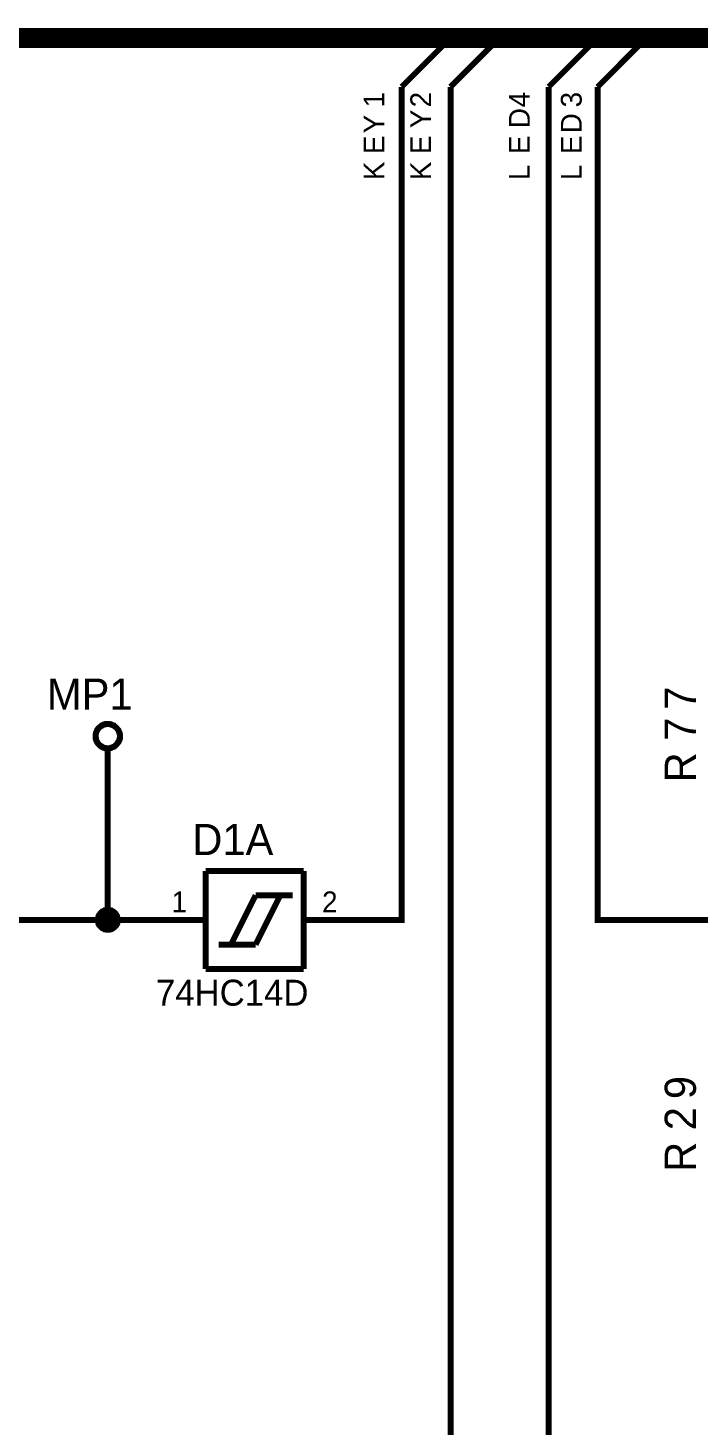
# Model space of a CAD drawing. Header units: millimetres. Extents: x 0 to 420, y 0 to 297.
# Drawn here: x 101 to 135.2, y 109.2 to 180.5 of the extents above; entities that cross this region are included whole.
import ezdxf

# ---------------------------------------------------------------- set-up
doc = ezdxf.new("R2010")
doc.units = ezdxf.units.MM
doc.layers.add('Sheet', color=255, linetype='Continuous')

msp = doc.modelspace()

# ---------------------------------------------------------------- linework, layer by layer
at = {"layer": 'Sheet'}
for points, const_width in [([(364.935, 117.485), (364.935, 179.995), (30.09, 179.995)], 1.016), ([(120.045, 177.495), (122.544, 179.995)], 0.3), ([(122.544, 177.495), (125.043, 179.995)], 0.3), ([(127.543, 177.495), (130.042, 179.995)], 0.3), ([(130.042, 177.495), (132.541, 179.995)], 0.3), ([(117.546, 134.988), (120.045, 134.988), (120.045, 177.495)], 0.3), ([(117.546, 77.496), (122.544, 77.496), (122.544, 177.495)], 0.3), ([(137.539, 77.496), (127.543, 77.496), (127.543, 177.495)], 0.3), ([(137.539, 134.988), (130.042, 134.988), (130.042, 177.495)], 0.3), ([(104.437, 144.36), (104.437, 144.393), (104.437, 144.427), (104.437, 144.46), (104.454, 144.493), (104.454, 144.526), (104.47, 144.542), (104.47, 144.576), (104.487, 144.609), (104.503, 144.625), (104.52, 144.658), (104.52, 144.691), (104.537, 144.708), (104.553, 144.741), (104.586, 144.758), (104.603, 144.791), (104.619, 144.807), (104.636, 144.824), (104.669, 144.84), (104.686, 144.857), (104.719, 144.89), (104.735, 144.907), (104.768, 144.907), (104.785, 144.923), (104.818, 144.94), (104.834, 144.956), (104.868, 144.956), (104.901, 144.973), (104.934, 144.973), (104.95, 144.99), (104.983, 144.99), (105.017, 144.99), (105.05, 144.99)], 0.3), ([(105.05, 144.99), (105.017, 144.99), (104.983, 144.99), (104.95, 144.99), (104.934, 144.973), (104.901, 144.973), (104.868, 144.956), (104.834, 144.956), (104.818, 144.94), (104.785, 144.923), (104.768, 144.907), (104.735, 144.907), (104.719, 144.89), (104.686, 144.857), (104.669, 144.84), (104.636, 144.824), (104.619, 144.807), (104.603, 144.791), (104.586, 144.758), (104.553, 144.741), (104.537, 144.708), (104.52, 144.691), (104.52, 144.658), (104.503, 144.625), (104.487, 144.609), (104.47, 144.576), (104.47, 144.542), (104.454, 144.526), (104.454, 144.493), (104.437, 144.46), (104.437, 144.427), (104.437, 144.393), (104.437, 144.36)], 0.3), ([(105.05, 144.99), (105.083, 144.99), (105.116, 144.99), (105.149, 144.99), (105.182, 144.973), (105.215, 144.973), (105.232, 144.956), (105.265, 144.956), (105.298, 144.94), (105.314, 144.923), (105.348, 144.907), (105.381, 144.907), (105.397, 144.89), (105.43, 144.857), (105.447, 144.84), (105.48, 144.824), (105.497, 144.807), (105.513, 144.791), (105.53, 144.758), (105.546, 144.741), (105.579, 144.708), (105.596, 144.691), (105.596, 144.658), (105.612, 144.625), (105.629, 144.609), (105.645, 144.576), (105.645, 144.542), (105.662, 144.526), (105.662, 144.493), (105.679, 144.46), (105.679, 144.427), (105.679, 144.393), (105.679, 144.36)], 0.3), ([(105.679, 144.36), (105.679, 144.393), (105.679, 144.427), (105.679, 144.46), (105.662, 144.493), (105.662, 144.526), (105.645, 144.542), (105.645, 144.576), (105.629, 144.609), (105.612, 144.625), (105.596, 144.658), (105.596, 144.691), (105.579, 144.708), (105.546, 144.741), (105.53, 144.758), (105.513, 144.791), (105.497, 144.807), (105.48, 144.824), (105.447, 144.84), (105.43, 144.857), (105.397, 144.89), (105.381, 144.907), (105.348, 144.907), (105.314, 144.923), (105.298, 144.94), (105.265, 144.956), (105.232, 144.956), (105.215, 144.973), (105.182, 144.973), (105.149, 144.99), (105.116, 144.99), (105.083, 144.99), (105.05, 144.99)], 0.3), ([(105.05, 143.748), (105.017, 143.748), (104.983, 143.748), (104.95, 143.748), (104.934, 143.764), (104.901, 143.764), (104.868, 143.781), (104.834, 143.781), (104.818, 143.797), (104.785, 143.814), (104.768, 143.83), (104.735, 143.83), (104.719, 143.847), (104.686, 143.864), (104.669, 143.897), (104.636, 143.913), (104.619, 143.93), (104.603, 143.946), (104.586, 143.979), (104.553, 143.996), (104.537, 144.029), (104.52, 144.046), (104.52, 144.079), (104.503, 144.095), (104.487, 144.128), (104.47, 144.145), (104.47, 144.178), (104.454, 144.211), (104.454, 144.244), (104.437, 144.261), (104.437, 144.294), (104.437, 144.327), (104.437, 144.36)], 0.3), ([(104.437, 144.36), (104.437, 144.36)], 0.3), ([(104.437, 144.36), (104.437, 144.327), (104.437, 144.294), (104.437, 144.261), (104.454, 144.244), (104.454, 144.211), (104.47, 144.178), (104.47, 144.145), (104.487, 144.128), (104.503, 144.095), (104.52, 144.079), (104.52, 144.046), (104.537, 144.029), (104.553, 143.996), (104.586, 143.979), (104.603, 143.946), (104.619, 143.93), (104.636, 143.913), (104.669, 143.897), (104.686, 143.864), (104.719, 143.847), (104.735, 143.83), (104.768, 143.83), (104.785, 143.814), (104.818, 143.797), (104.834, 143.781), (104.868, 143.781), (104.901, 143.764), (104.934, 143.764), (104.95, 143.748), (104.983, 143.748), (105.017, 143.748), (105.05, 143.748)], 0.3), ([(105.679, 144.36), (105.679, 144.327), (105.679, 144.294), (105.679, 144.261), (105.662, 144.244), (105.662, 144.211), (105.645, 144.178), (105.645, 144.145), (105.629, 144.128), (105.612, 144.095), (105.596, 144.079), (105.596, 144.046), (105.579, 144.029), (105.546, 143.996), (105.53, 143.979), (105.513, 143.946), (105.497, 143.93), (105.48, 143.913), (105.447, 143.897), (105.43, 143.864), (105.397, 143.847), (105.381, 143.83), (105.348, 143.83), (105.314, 143.814), (105.298, 143.797), (105.265, 143.781), (105.232, 143.781), (105.215, 143.764), (105.182, 143.764), (105.149, 143.748), (105.116, 143.748), (105.083, 143.748), (105.05, 143.748)], 0.3), ([(105.05, 143.748), (105.083, 143.748), (105.116, 143.748), (105.149, 143.748), (105.182, 143.764), (105.215, 143.764), (105.232, 143.781), (105.265, 143.781), (105.298, 143.797), (105.314, 143.814), (105.348, 143.83), (105.381, 143.83), (105.397, 143.847), (105.43, 143.864), (105.447, 143.897), (105.48, 143.913), (105.497, 143.93), (105.513, 143.946), (105.53, 143.979), (105.546, 143.996), (105.579, 144.029), (105.596, 144.046), (105.596, 144.079), (105.612, 144.095), (105.629, 144.128), (105.645, 144.145), (105.645, 144.178), (105.662, 144.211), (105.662, 144.244), (105.679, 144.261), (105.679, 144.294), (105.679, 144.327), (105.679, 144.36)], 0.3), ([(105.679, 144.36), (105.679, 144.36), (105.679, 144.36), (105.679, 144.36), (105.679, 144.36), (105.679, 144.36), (105.679, 144.36), (105.679, 144.36), (105.679, 144.36), (105.679, 144.36), (105.679, 144.36), (105.679, 144.36), (105.679, 144.36), (105.679, 144.36), (105.679, 144.36), (105.679, 144.36), (105.679, 144.36), (105.679, 144.36), (105.679, 144.36), (105.679, 144.36), (105.679, 144.36), (105.679, 144.36), (105.679, 144.36), (105.679, 144.36), (105.679, 144.36), (105.679, 144.36), (105.679, 144.36), (105.679, 144.36), (105.679, 144.36), (105.679, 144.36), (105.679, 144.36), (105.679, 144.36), (105.679, 144.36)], 0.3), ([(105.679, 144.36), (105.679, 144.36)], 0.3), ([(105.05, 143.748), (105.05, 142.489)], 0.3), ([(105.05, 142.489), (105.05, 134.988)], 0.3), ([(110.048, 137.488), (115.047, 137.488)], 0.3), ([(110.048, 132.488), (110.048, 137.488)], 0.3), ([(115.047, 137.488), (115.047, 132.488)], 0.3), ([(111.339, 133.729), (112.597, 136.246)], 0.3), ([(112.597, 136.246), (114.484, 136.246)], 0.3), ([(112.597, 133.729), (113.855, 136.246)], 0.3), ([(104.553, 134.988), (104.553, 135.021), (104.553, 135.038), (104.553, 135.071), (104.57, 135.087), (104.57, 135.12), (104.57, 135.137), (104.586, 135.17), (104.586, 135.187), (104.603, 135.203), (104.619, 135.236), (104.619, 135.253), (104.636, 135.269), (104.652, 135.286), (104.669, 135.319), (104.686, 135.336), (104.702, 135.352), (104.719, 135.369), (104.735, 135.385), (104.752, 135.402), (104.768, 135.418), (104.801, 135.418), (104.818, 135.435), (104.834, 135.452), (104.868, 135.468), (104.884, 135.468), (104.901, 135.485), (104.934, 135.485), (104.95, 135.485), (104.983, 135.501), (105, 135.501), (105.033, 135.501), (105.05, 135.501)], 0.3), ([(104.553, 134.988), (104.553, 135.021), (104.553, 135.038), (104.553, 135.071), (104.57, 135.087), (104.57, 135.12), (104.57, 135.137), (104.586, 135.17), (104.586, 135.187), (104.603, 135.203), (104.619, 135.236), (104.619, 135.253), (104.636, 135.269), (104.652, 135.286), (104.669, 135.319), (104.686, 135.336), (104.702, 135.352), (104.719, 135.369), (104.735, 135.385), (104.752, 135.402), (104.768, 135.418), (104.801, 135.418), (104.818, 135.435), (104.834, 135.452), (104.868, 135.468), (104.884, 135.468), (104.901, 135.485), (104.934, 135.485), (104.95, 135.485), (104.983, 135.501), (105, 135.501), (105.033, 135.501), (105.05, 135.501)], 0.3), ([(104.553, 134.988), (104.553, 135.021), (104.553, 135.038), (104.553, 135.071), (104.57, 135.087), (104.57, 135.12), (104.57, 135.137), (104.586, 135.17), (104.586, 135.187), (104.603, 135.203), (104.619, 135.236), (104.619, 135.253), (104.636, 135.269), (104.652, 135.286), (104.669, 135.319), (104.686, 135.336), (104.702, 135.352), (104.719, 135.369), (104.735, 135.385), (104.752, 135.402), (104.768, 135.418), (104.801, 135.418), (104.818, 135.435), (104.834, 135.452), (104.868, 135.468), (104.884, 135.468), (104.901, 135.485), (104.934, 135.485), (104.95, 135.485), (104.983, 135.501), (105, 135.501), (105.033, 135.501), (105.05, 135.501)], 0.3), ([(104.553, 134.988), (104.553, 135.021), (104.553, 135.038), (104.553, 135.071), (104.57, 135.087), (104.57, 135.12), (104.57, 135.137), (104.586, 135.17), (104.586, 135.187), (104.603, 135.203), (104.619, 135.236), (104.619, 135.253), (104.636, 135.269), (104.652, 135.286), (104.669, 135.319), (104.686, 135.336), (104.702, 135.352), (104.719, 135.369), (104.735, 135.385), (104.752, 135.402), (104.768, 135.418), (104.801, 135.418), (104.818, 135.435), (104.834, 135.452), (104.868, 135.468), (104.884, 135.468), (104.901, 135.485), (104.934, 135.485), (104.95, 135.485), (104.983, 135.501), (105, 135.501), (105.033, 135.501), (105.05, 135.501)], 0.3), ([(104.553, 134.988), (104.553, 135.021), (104.553, 135.038), (104.553, 135.071), (104.57, 135.087), (104.57, 135.12), (104.57, 135.137), (104.586, 135.17), (104.586, 135.187), (104.603, 135.203), (104.619, 135.236), (104.619, 135.253), (104.636, 135.269), (104.652, 135.286), (104.669, 135.319), (104.686, 135.336), (104.702, 135.352), (104.719, 135.369), (104.735, 135.385), (104.752, 135.402), (104.768, 135.418), (104.801, 135.418), (104.818, 135.435), (104.834, 135.452), (104.868, 135.468), (104.884, 135.468), (104.901, 135.485), (104.934, 135.485), (104.95, 135.485), (104.983, 135.501), (105, 135.501), (105.033, 135.501), (105.05, 135.501)], 0.0991), ([(104.553, 134.988), (104.553, 135.021), (104.553, 135.038), (104.553, 135.071), (104.57, 135.087), (104.57, 135.12), (104.57, 135.137), (104.586, 135.17), (104.586, 135.187), (104.603, 135.203), (104.619, 135.236), (104.619, 135.253), (104.636, 135.269), (104.652, 135.286), (104.669, 135.319), (104.686, 135.336), (104.702, 135.352), (104.719, 135.369), (104.735, 135.385), (104.752, 135.402), (104.768, 135.418), (104.801, 135.418), (104.818, 135.435), (104.834, 135.452), (104.868, 135.468), (104.884, 135.468), (104.901, 135.485), (104.934, 135.485), (104.95, 135.485), (104.983, 135.501), (105, 135.501), (105.033, 135.501), (105.05, 135.501)], 0.0991), ([(104.553, 134.988), (104.553, 135.021), (104.553, 135.038), (104.553, 135.071), (104.57, 135.087), (104.57, 135.12), (104.57, 135.137), (104.586, 135.17), (104.586, 135.187), (104.603, 135.203), (104.619, 135.236), (104.619, 135.253), (104.636, 135.269), (104.652, 135.286), (104.669, 135.319), (104.686, 135.336), (104.702, 135.352), (104.719, 135.369), (104.735, 135.385), (104.752, 135.402), (104.768, 135.418), (104.801, 135.418), (104.818, 135.435), (104.834, 135.452), (104.868, 135.468), (104.884, 135.468), (104.901, 135.485), (104.934, 135.485), (104.95, 135.485), (104.983, 135.501), (105, 135.501), (105.033, 135.501), (105.05, 135.501)], 0.0991), ([(104.553, 134.988), (104.553, 135.021), (104.553, 135.038), (104.553, 135.071), (104.57, 135.087), (104.57, 135.12), (104.57, 135.137), (104.586, 135.17), (104.586, 135.187), (104.603, 135.203), (104.619, 135.236), (104.619, 135.253), (104.636, 135.269), (104.652, 135.286), (104.669, 135.319), (104.686, 135.336), (104.702, 135.352), (104.719, 135.369), (104.735, 135.385), (104.752, 135.402), (104.768, 135.418), (104.801, 135.418), (104.818, 135.435), (104.834, 135.452), (104.868, 135.468), (104.884, 135.468), (104.901, 135.485), (104.934, 135.485), (104.95, 135.485), (104.983, 135.501), (105, 135.501), (105.033, 135.501), (105.05, 135.501)], 0.0991), ([(105.05, 135.501), (105.05, 135.501)], 0.3), ([(105.05, 135.501), (105.083, 135.501), (105.099, 135.501), (105.132, 135.501), (105.149, 135.485), (105.182, 135.485), (105.199, 135.485), (105.232, 135.468), (105.248, 135.468), (105.265, 135.452), (105.298, 135.435), (105.314, 135.418), (105.331, 135.418), (105.348, 135.402), (105.381, 135.385), (105.397, 135.369), (105.414, 135.352), (105.43, 135.336), (105.447, 135.319), (105.463, 135.286), (105.48, 135.269), (105.48, 135.253), (105.497, 135.236), (105.513, 135.203), (105.53, 135.187), (105.53, 135.17), (105.546, 135.137), (105.546, 135.12), (105.546, 135.087), (105.563, 135.071), (105.563, 135.038), (105.563, 135.021), (105.563, 134.988)], 0.3), ([(105.05, 135.501), (105.05, 135.501)], 0.3), ([(105.05, 135.501), (105.083, 135.501), (105.099, 135.501), (105.132, 135.501), (105.149, 135.485), (105.182, 135.485), (105.199, 135.485), (105.232, 135.468), (105.248, 135.468), (105.265, 135.452), (105.298, 135.435), (105.314, 135.418), (105.331, 135.418), (105.348, 135.402), (105.381, 135.385), (105.397, 135.369), (105.414, 135.352), (105.43, 135.336), (105.447, 135.319), (105.463, 135.286), (105.48, 135.269), (105.48, 135.253), (105.497, 135.236), (105.513, 135.203), (105.53, 135.187), (105.53, 135.17), (105.546, 135.137), (105.546, 135.12), (105.546, 135.087), (105.563, 135.071), (105.563, 135.038), (105.563, 135.021), (105.563, 134.988)], 0.3), ([(105.05, 135.501), (105.05, 135.501)], 0.3), ([(105.05, 135.501), (105.083, 135.501), (105.099, 135.501), (105.132, 135.501), (105.149, 135.485), (105.182, 135.485), (105.199, 135.485), (105.232, 135.468), (105.248, 135.468), (105.265, 135.452), (105.298, 135.435), (105.314, 135.418), (105.331, 135.418), (105.348, 135.402), (105.381, 135.385), (105.397, 135.369), (105.414, 135.352), (105.43, 135.336), (105.447, 135.319), (105.463, 135.286), (105.48, 135.269), (105.48, 135.253), (105.497, 135.236), (105.513, 135.203), (105.53, 135.187), (105.53, 135.17), (105.546, 135.137), (105.546, 135.12), (105.546, 135.087), (105.563, 135.071), (105.563, 135.038), (105.563, 135.021), (105.563, 134.988)], 0.3), ([(105.05, 135.501), (105.05, 135.501)], 0.3), ([(105.05, 135.501), (105.083, 135.501), (105.099, 135.501), (105.132, 135.501), (105.149, 135.485), (105.182, 135.485), (105.199, 135.485), (105.232, 135.468), (105.248, 135.468), (105.265, 135.452), (105.298, 135.435), (105.314, 135.418), (105.331, 135.418), (105.348, 135.402), (105.381, 135.385), (105.397, 135.369), (105.414, 135.352), (105.43, 135.336), (105.447, 135.319), (105.463, 135.286), (105.48, 135.269), (105.48, 135.253), (105.497, 135.236), (105.513, 135.203), (105.53, 135.187), (105.53, 135.17), (105.546, 135.137), (105.546, 135.12), (105.546, 135.087), (105.563, 135.071), (105.563, 135.038), (105.563, 135.021), (105.563, 134.988)], 0.3), ([(105.05, 135.501), (105.05, 135.501)], 0.0991), ([(105.05, 135.501), (105.083, 135.501), (105.099, 135.501), (105.132, 135.501), (105.149, 135.485), (105.182, 135.485), (105.199, 135.485), (105.232, 135.468), (105.248, 135.468), (105.265, 135.452), (105.298, 135.435), (105.314, 135.418), (105.331, 135.418), (105.348, 135.402), (105.381, 135.385), (105.397, 135.369), (105.414, 135.352), (105.43, 135.336), (105.447, 135.319), (105.463, 135.286), (105.48, 135.269), (105.48, 135.253), (105.497, 135.236), (105.513, 135.203), (105.53, 135.187), (105.53, 135.17), (105.546, 135.137), (105.546, 135.12), (105.546, 135.087), (105.563, 135.071), (105.563, 135.038), (105.563, 135.021), (105.563, 134.988)], 0.0991), ([(105.05, 135.501), (105.05, 135.501)], 0.0991), ([(105.05, 135.501), (105.083, 135.501), (105.099, 135.501), (105.132, 135.501), (105.149, 135.485), (105.182, 135.485), (105.199, 135.485), (105.232, 135.468), (105.248, 135.468), (105.265, 135.452), (105.298, 135.435), (105.314, 135.418), (105.331, 135.418), (105.348, 135.402), (105.381, 135.385), (105.397, 135.369), (105.414, 135.352), (105.43, 135.336), (105.447, 135.319), (105.463, 135.286), (105.48, 135.269), (105.48, 135.253), (105.497, 135.236), (105.513, 135.203), (105.53, 135.187), (105.53, 135.17), (105.546, 135.137), (105.546, 135.12), (105.546, 135.087), (105.563, 135.071), (105.563, 135.038), (105.563, 135.021), (105.563, 134.988)], 0.0991), ([(105.05, 135.501), (105.05, 135.501)], 0.0991), ([(105.05, 135.501), (105.083, 135.501), (105.099, 135.501), (105.132, 135.501), (105.149, 135.485), (105.182, 135.485), (105.199, 135.485), (105.232, 135.468), (105.248, 135.468), (105.265, 135.452), (105.298, 135.435), (105.314, 135.418), (105.331, 135.418), (105.348, 135.402), (105.381, 135.385), (105.397, 135.369), (105.414, 135.352), (105.43, 135.336), (105.447, 135.319), (105.463, 135.286), (105.48, 135.269), (105.48, 135.253), (105.497, 135.236), (105.513, 135.203), (105.53, 135.187), (105.53, 135.17), (105.546, 135.137), (105.546, 135.12), (105.546, 135.087), (105.563, 135.071), (105.563, 135.038), (105.563, 135.021), (105.563, 134.988)], 0.0991), ([(105.05, 135.501), (105.05, 135.501)], 0.0991), ([(105.05, 135.501), (105.083, 135.501), (105.099, 135.501), (105.132, 135.501), (105.149, 135.485), (105.182, 135.485), (105.199, 135.485), (105.232, 135.468), (105.248, 135.468), (105.265, 135.452), (105.298, 135.435), (105.314, 135.418), (105.331, 135.418), (105.348, 135.402), (105.381, 135.385), (105.397, 135.369), (105.414, 135.352), (105.43, 135.336), (105.447, 135.319), (105.463, 135.286), (105.48, 135.269), (105.48, 135.253), (105.497, 135.236), (105.513, 135.203), (105.53, 135.187), (105.53, 135.17), (105.546, 135.137), (105.546, 135.12), (105.546, 135.087), (105.563, 135.071), (105.563, 135.038), (105.563, 135.021), (105.563, 134.988)], 0.0991), ([(100.068, 134.988), (102.55, 134.988)], 0.3), ([(102.55, 134.988), (105.05, 134.988), (107.549, 134.988)], 0.3), ([(105.05, 134.491), (105.033, 134.491), (105, 134.491), (104.983, 134.491), (104.95, 134.508), (104.934, 134.508), (104.901, 134.508), (104.884, 134.524), (104.868, 134.524), (104.834, 134.541), (104.818, 134.557), (104.801, 134.557), (104.768, 134.574), (104.752, 134.591), (104.735, 134.607), (104.719, 134.624), (104.702, 134.64), (104.686, 134.657), (104.669, 134.673), (104.652, 134.69), (104.636, 134.706), (104.619, 134.723), (104.619, 134.756), (104.603, 134.773), (104.586, 134.789), (104.586, 134.822), (104.57, 134.839), (104.57, 134.855), (104.57, 134.889), (104.553, 134.905), (104.553, 134.938), (104.553, 134.955), (104.553, 134.988)], 0.3), ([(104.553, 134.988), (104.553, 134.988)], 0.3), ([(105.05, 134.491), (105.033, 134.491), (105, 134.491), (104.983, 134.491), (104.95, 134.508), (104.934, 134.508), (104.901, 134.508), (104.884, 134.524), (104.868, 134.524), (104.834, 134.541), (104.818, 134.557), (104.801, 134.557), (104.768, 134.574), (104.752, 134.591), (104.735, 134.607), (104.719, 134.624), (104.702, 134.64), (104.686, 134.657), (104.669, 134.673), (104.652, 134.69), (104.636, 134.706), (104.619, 134.723), (104.619, 134.756), (104.603, 134.773), (104.586, 134.789), (104.586, 134.822), (104.57, 134.839), (104.57, 134.855), (104.57, 134.889), (104.553, 134.905), (104.553, 134.938), (104.553, 134.955), (104.553, 134.988)], 0.3), ([(104.553, 134.988), (104.553, 134.988)], 0.3), ([(105.05, 134.491), (105.033, 134.491), (105, 134.491), (104.983, 134.491), (104.95, 134.508), (104.934, 134.508), (104.901, 134.508), (104.884, 134.524), (104.868, 134.524), (104.834, 134.541), (104.818, 134.557), (104.801, 134.557), (104.768, 134.574), (104.752, 134.591), (104.735, 134.607), (104.719, 134.624), (104.702, 134.64), (104.686, 134.657), (104.669, 134.673), (104.652, 134.69), (104.636, 134.706), (104.619, 134.723), (104.619, 134.756), (104.603, 134.773), (104.586, 134.789), (104.586, 134.822), (104.57, 134.839), (104.57, 134.855), (104.57, 134.889), (104.553, 134.905), (104.553, 134.938), (104.553, 134.955), (104.553, 134.988)], 0.3), ([(104.553, 134.988), (104.553, 134.988)], 0.3), ([(105.05, 134.491), (105.033, 134.491), (105, 134.491), (104.983, 134.491), (104.95, 134.508), (104.934, 134.508), (104.901, 134.508), (104.884, 134.524), (104.868, 134.524), (104.834, 134.541), (104.818, 134.557), (104.801, 134.557), (104.768, 134.574), (104.752, 134.591), (104.735, 134.607), (104.719, 134.624), (104.702, 134.64), (104.686, 134.657), (104.669, 134.673), (104.652, 134.69), (104.636, 134.706), (104.619, 134.723), (104.619, 134.756), (104.603, 134.773), (104.586, 134.789), (104.586, 134.822), (104.57, 134.839), (104.57, 134.855), (104.57, 134.889), (104.553, 134.905), (104.553, 134.938), (104.553, 134.955), (104.553, 134.988)], 0.3), ([(104.553, 134.988), (104.553, 134.988)], 0.3), ([(105.05, 134.491), (105.033, 134.491), (105, 134.491), (104.983, 134.491), (104.95, 134.508), (104.934, 134.508), (104.901, 134.508), (104.884, 134.524), (104.868, 134.524), (104.834, 134.541), (104.818, 134.557), (104.801, 134.557), (104.768, 134.574), (104.752, 134.591), (104.735, 134.607), (104.719, 134.624), (104.702, 134.64), (104.686, 134.657), (104.669, 134.673), (104.652, 134.69), (104.636, 134.706), (104.619, 134.723), (104.619, 134.756), (104.603, 134.773), (104.586, 134.789), (104.586, 134.822), (104.57, 134.839), (104.57, 134.855), (104.57, 134.889), (104.553, 134.905), (104.553, 134.938), (104.553, 134.955), (104.553, 134.988)], 0.0991), ([(104.553, 134.988), (104.553, 134.988)], 0.0991), ([(105.05, 134.491), (105.033, 134.491), (105, 134.491), (104.983, 134.491), (104.95, 134.508), (104.934, 134.508), (104.901, 134.508), (104.884, 134.524), (104.868, 134.524), (104.834, 134.541), (104.818, 134.557), (104.801, 134.557), (104.768, 134.574), (104.752, 134.591), (104.735, 134.607), (104.719, 134.624), (104.702, 134.64), (104.686, 134.657), (104.669, 134.673), (104.652, 134.69), (104.636, 134.706), (104.619, 134.723), (104.619, 134.756), (104.603, 134.773), (104.586, 134.789), (104.586, 134.822), (104.57, 134.839), (104.57, 134.855), (104.57, 134.889), (104.553, 134.905), (104.553, 134.938), (104.553, 134.955), (104.553, 134.988)], 0.0991), ([(104.553, 134.988), (104.553, 134.988)], 0.0991), ([(105.05, 134.491), (105.033, 134.491), (105, 134.491), (104.983, 134.491), (104.95, 134.508), (104.934, 134.508), (104.901, 134.508), (104.884, 134.524), (104.868, 134.524), (104.834, 134.541), (104.818, 134.557), (104.801, 134.557), (104.768, 134.574), (104.752, 134.591), (104.735, 134.607), (104.719, 134.624), (104.702, 134.64), (104.686, 134.657), (104.669, 134.673), (104.652, 134.69), (104.636, 134.706), (104.619, 134.723), (104.619, 134.756), (104.603, 134.773), (104.586, 134.789), (104.586, 134.822), (104.57, 134.839), (104.57, 134.855), (104.57, 134.889), (104.553, 134.905), (104.553, 134.938), (104.553, 134.955), (104.553, 134.988)], 0.0991), ([(104.553, 134.988), (104.553, 134.988)], 0.0991), ([(105.05, 134.491), (105.033, 134.491), (105, 134.491), (104.983, 134.491), (104.95, 134.508), (104.934, 134.508), (104.901, 134.508), (104.884, 134.524), (104.868, 134.524), (104.834, 134.541), (104.818, 134.557), (104.801, 134.557), (104.768, 134.574), (104.752, 134.591), (104.735, 134.607), (104.719, 134.624), (104.702, 134.64), (104.686, 134.657), (104.669, 134.673), (104.652, 134.69), (104.636, 134.706), (104.619, 134.723), (104.619, 134.756), (104.603, 134.773), (104.586, 134.789), (104.586, 134.822), (104.57, 134.839), (104.57, 134.855), (104.57, 134.889), (104.553, 134.905), (104.553, 134.938), (104.553, 134.955), (104.553, 134.988)], 0.0991), ([(104.553, 134.988), (104.553, 134.988)], 0.0991), ([(105.563, 134.988), (105.563, 134.955), (105.563, 134.938), (105.563, 134.905), (105.546, 134.889), (105.546, 134.855), (105.546, 134.839), (105.53, 134.822), (105.53, 134.789), (105.513, 134.773), (105.497, 134.756), (105.48, 134.723), (105.48, 134.706), (105.463, 134.69), (105.447, 134.673), (105.43, 134.657), (105.414, 134.64), (105.397, 134.624), (105.381, 134.607), (105.348, 134.591), (105.331, 134.574), (105.314, 134.557), (105.298, 134.557), (105.265, 134.541), (105.248, 134.524), (105.232, 134.524), (105.199, 134.508), (105.182, 134.508), (105.149, 134.508), (105.132, 134.491), (105.099, 134.491), (105.083, 134.491), (105.05, 134.491)], 0.3), ([(105.563, 134.988), (105.563, 134.955), (105.563, 134.938), (105.563, 134.905), (105.546, 134.889), (105.546, 134.855), (105.546, 134.839), (105.53, 134.822), (105.53, 134.789), (105.513, 134.773), (105.497, 134.756), (105.48, 134.723), (105.48, 134.706), (105.463, 134.69), (105.447, 134.673), (105.43, 134.657), (105.414, 134.64), (105.397, 134.624), (105.381, 134.607), (105.348, 134.591), (105.331, 134.574), (105.314, 134.557), (105.298, 134.557), (105.265, 134.541), (105.248, 134.524), (105.232, 134.524), (105.199, 134.508), (105.182, 134.508), (105.149, 134.508), (105.132, 134.491), (105.099, 134.491), (105.083, 134.491), (105.05, 134.491)], 0.3), ([(105.563, 134.988), (105.563, 134.955), (105.563, 134.938), (105.563, 134.905), (105.546, 134.889), (105.546, 134.855), (105.546, 134.839), (105.53, 134.822), (105.53, 134.789), (105.513, 134.773), (105.497, 134.756), (105.48, 134.723), (105.48, 134.706), (105.463, 134.69), (105.447, 134.673), (105.43, 134.657), (105.414, 134.64), (105.397, 134.624), (105.381, 134.607), (105.348, 134.591), (105.331, 134.574), (105.314, 134.557), (105.298, 134.557), (105.265, 134.541), (105.248, 134.524), (105.232, 134.524), (105.199, 134.508), (105.182, 134.508), (105.149, 134.508), (105.132, 134.491), (105.099, 134.491), (105.083, 134.491), (105.05, 134.491)], 0.3), ([(105.563, 134.988), (105.563, 134.955), (105.563, 134.938), (105.563, 134.905), (105.546, 134.889), (105.546, 134.855), (105.546, 134.839), (105.53, 134.822), (105.53, 134.789), (105.513, 134.773), (105.497, 134.756), (105.48, 134.723), (105.48, 134.706), (105.463, 134.69), (105.447, 134.673), (105.43, 134.657), (105.414, 134.64), (105.397, 134.624), (105.381, 134.607), (105.348, 134.591), (105.331, 134.574), (105.314, 134.557), (105.298, 134.557), (105.265, 134.541), (105.248, 134.524), (105.232, 134.524), (105.199, 134.508), (105.182, 134.508), (105.149, 134.508), (105.132, 134.491), (105.099, 134.491), (105.083, 134.491), (105.05, 134.491)], 0.3), ([(105.563, 134.988), (105.563, 134.955), (105.563, 134.938), (105.563, 134.905), (105.546, 134.889), (105.546, 134.855), (105.546, 134.839), (105.53, 134.822), (105.53, 134.789), (105.513, 134.773), (105.497, 134.756), (105.48, 134.723), (105.48, 134.706), (105.463, 134.69), (105.447, 134.673), (105.43, 134.657), (105.414, 134.64), (105.397, 134.624), (105.381, 134.607), (105.348, 134.591), (105.331, 134.574), (105.314, 134.557), (105.298, 134.557), (105.265, 134.541), (105.248, 134.524), (105.232, 134.524), (105.199, 134.508), (105.182, 134.508), (105.149, 134.508), (105.132, 134.491), (105.099, 134.491), (105.083, 134.491), (105.05, 134.491)], 0.0991), ([(105.563, 134.988), (105.563, 134.955), (105.563, 134.938), (105.563, 134.905), (105.546, 134.889), (105.546, 134.855), (105.546, 134.839), (105.53, 134.822), (105.53, 134.789), (105.513, 134.773), (105.497, 134.756), (105.48, 134.723), (105.48, 134.706), (105.463, 134.69), (105.447, 134.673), (105.43, 134.657), (105.414, 134.64), (105.397, 134.624), (105.381, 134.607), (105.348, 134.591), (105.331, 134.574), (105.314, 134.557), (105.298, 134.557), (105.265, 134.541), (105.248, 134.524), (105.232, 134.524), (105.199, 134.508), (105.182, 134.508), (105.149, 134.508), (105.132, 134.491), (105.099, 134.491), (105.083, 134.491), (105.05, 134.491)], 0.0991), ([(105.563, 134.988), (105.563, 134.955), (105.563, 134.938), (105.563, 134.905), (105.546, 134.889), (105.546, 134.855), (105.546, 134.839), (105.53, 134.822), (105.53, 134.789), (105.513, 134.773), (105.497, 134.756), (105.48, 134.723), (105.48, 134.706), (105.463, 134.69), (105.447, 134.673), (105.43, 134.657), (105.414, 134.64), (105.397, 134.624), (105.381, 134.607), (105.348, 134.591), (105.331, 134.574), (105.314, 134.557), (105.298, 134.557), (105.265, 134.541), (105.248, 134.524), (105.232, 134.524), (105.199, 134.508), (105.182, 134.508), (105.149, 134.508), (105.132, 134.491), (105.099, 134.491), (105.083, 134.491), (105.05, 134.491)], 0.0991), ([(105.563, 134.988), (105.563, 134.955), (105.563, 134.938), (105.563, 134.905), (105.546, 134.889), (105.546, 134.855), (105.546, 134.839), (105.53, 134.822), (105.53, 134.789), (105.513, 134.773), (105.497, 134.756), (105.48, 134.723), (105.48, 134.706), (105.463, 134.69), (105.447, 134.673), (105.43, 134.657), (105.414, 134.64), (105.397, 134.624), (105.381, 134.607), (105.348, 134.591), (105.331, 134.574), (105.314, 134.557), (105.298, 134.557), (105.265, 134.541), (105.248, 134.524), (105.232, 134.524), (105.199, 134.508), (105.182, 134.508), (105.149, 134.508), (105.132, 134.491), (105.099, 134.491), (105.083, 134.491), (105.05, 134.491)], 0.0991), ([(105.563, 134.988), (105.563, 134.988), (105.563, 134.988), (105.563, 134.988), (105.563, 134.988), (105.563, 134.988), (105.563, 134.988), (105.563, 134.988), (105.563, 134.988), (105.563, 134.988), (105.563, 134.988), (105.563, 134.988), (105.563, 134.988), (105.563, 134.988), (105.563, 134.988), (105.563, 134.988), (105.563, 134.988), (105.563, 134.988), (105.563, 134.988), (105.563, 134.988), (105.563, 134.988), (105.563, 134.988), (105.563, 134.988), (105.563, 134.988), (105.563, 134.988), (105.563, 134.988), (105.563, 134.988), (105.563, 134.988), (105.563, 134.988), (105.563, 134.988), (105.563, 134.988), (105.563, 134.988), (105.563, 134.988)], 0.3), ([(105.563, 134.988), (105.563, 134.988)], 0.3), ([(105.563, 134.988), (105.563, 134.988), (105.563, 134.988), (105.563, 134.988), (105.563, 134.988), (105.563, 134.988), (105.563, 134.988), (105.563, 134.988), (105.563, 134.988), (105.563, 134.988), (105.563, 134.988), (105.563, 134.988), (105.563, 134.988), (105.563, 134.988), (105.563, 134.988), (105.563, 134.988), (105.563, 134.988), (105.563, 134.988), (105.563, 134.988), (105.563, 134.988), (105.563, 134.988), (105.563, 134.988), (105.563, 134.988), (105.563, 134.988), (105.563, 134.988), (105.563, 134.988), (105.563, 134.988), (105.563, 134.988), (105.563, 134.988), (105.563, 134.988), (105.563, 134.988), (105.563, 134.988), (105.563, 134.988)], 0.3), ([(105.563, 134.988), (105.563, 134.988)], 0.3), ([(105.563, 134.988), (105.563, 134.988), (105.563, 134.988), (105.563, 134.988), (105.563, 134.988), (105.563, 134.988), (105.563, 134.988), (105.563, 134.988), (105.563, 134.988), (105.563, 134.988), (105.563, 134.988), (105.563, 134.988), (105.563, 134.988), (105.563, 134.988), (105.563, 134.988), (105.563, 134.988), (105.563, 134.988), (105.563, 134.988), (105.563, 134.988), (105.563, 134.988), (105.563, 134.988), (105.563, 134.988), (105.563, 134.988), (105.563, 134.988), (105.563, 134.988), (105.563, 134.988), (105.563, 134.988), (105.563, 134.988), (105.563, 134.988), (105.563, 134.988), (105.563, 134.988), (105.563, 134.988), (105.563, 134.988)], 0.3), ([(105.563, 134.988), (105.563, 134.988)], 0.3), ([(105.563, 134.988), (105.563, 134.988), (105.563, 134.988), (105.563, 134.988), (105.563, 134.988), (105.563, 134.988), (105.563, 134.988), (105.563, 134.988), (105.563, 134.988), (105.563, 134.988), (105.563, 134.988), (105.563, 134.988), (105.563, 134.988), (105.563, 134.988), (105.563, 134.988), (105.563, 134.988), (105.563, 134.988), (105.563, 134.988), (105.563, 134.988), (105.563, 134.988), (105.563, 134.988), (105.563, 134.988), (105.563, 134.988), (105.563, 134.988), (105.563, 134.988), (105.563, 134.988), (105.563, 134.988), (105.563, 134.988), (105.563, 134.988), (105.563, 134.988), (105.563, 134.988), (105.563, 134.988), (105.563, 134.988)], 0.3), ([(105.563, 134.988), (105.563, 134.988)], 0.3), ([(105.563, 134.988), (105.563, 134.988), (105.563, 134.988), (105.563, 134.988), (105.563, 134.988), (105.563, 134.988), (105.563, 134.988), (105.563, 134.988), (105.563, 134.988), (105.563, 134.988), (105.563, 134.988), (105.563, 134.988), (105.563, 134.988), (105.563, 134.988), (105.563, 134.988), (105.563, 134.988), (105.563, 134.988), (105.563, 134.988), (105.563, 134.988), (105.563, 134.988), (105.563, 134.988), (105.563, 134.988), (105.563, 134.988), (105.563, 134.988), (105.563, 134.988), (105.563, 134.988), (105.563, 134.988), (105.563, 134.988), (105.563, 134.988), (105.563, 134.988), (105.563, 134.988), (105.563, 134.988), (105.563, 134.988)], 0.0991), ([(105.563, 134.988), (105.563, 134.988)], 0.0991), ([(105.563, 134.988), (105.563, 134.988), (105.563, 134.988), (105.563, 134.988), (105.563, 134.988), (105.563, 134.988), (105.563, 134.988), (105.563, 134.988), (105.563, 134.988), (105.563, 134.988), (105.563, 134.988), (105.563, 134.988), (105.563, 134.988), (105.563, 134.988), (105.563, 134.988), (105.563, 134.988), (105.563, 134.988), (105.563, 134.988), (105.563, 134.988), (105.563, 134.988), (105.563, 134.988), (105.563, 134.988), (105.563, 134.988), (105.563, 134.988), (105.563, 134.988), (105.563, 134.988), (105.563, 134.988), (105.563, 134.988), (105.563, 134.988), (105.563, 134.988), (105.563, 134.988), (105.563, 134.988), (105.563, 134.988)], 0.0991), ([(105.563, 134.988), (105.563, 134.988)], 0.0991), ([(105.563, 134.988), (105.563, 134.988), (105.563, 134.988), (105.563, 134.988), (105.563, 134.988), (105.563, 134.988), (105.563, 134.988), (105.563, 134.988), (105.563, 134.988), (105.563, 134.988), (105.563, 134.988), (105.563, 134.988), (105.563, 134.988), (105.563, 134.988), (105.563, 134.988), (105.563, 134.988), (105.563, 134.988), (105.563, 134.988), (105.563, 134.988), (105.563, 134.988), (105.563, 134.988), (105.563, 134.988), (105.563, 134.988), (105.563, 134.988), (105.563, 134.988), (105.563, 134.988), (105.563, 134.988), (105.563, 134.988), (105.563, 134.988), (105.563, 134.988), (105.563, 134.988), (105.563, 134.988), (105.563, 134.988)], 0.0991), ([(105.563, 134.988), (105.563, 134.988)], 0.0991), ([(105.563, 134.988), (105.563, 134.988), (105.563, 134.988), (105.563, 134.988), (105.563, 134.988), (105.563, 134.988), (105.563, 134.988), (105.563, 134.988), (105.563, 134.988), (105.563, 134.988), (105.563, 134.988), (105.563, 134.988), (105.563, 134.988), (105.563, 134.988), (105.563, 134.988), (105.563, 134.988), (105.563, 134.988), (105.563, 134.988), (105.563, 134.988), (105.563, 134.988), (105.563, 134.988), (105.563, 134.988), (105.563, 134.988), (105.563, 134.988), (105.563, 134.988), (105.563, 134.988), (105.563, 134.988), (105.563, 134.988), (105.563, 134.988), (105.563, 134.988), (105.563, 134.988), (105.563, 134.988), (105.563, 134.988)], 0.0991), ([(105.563, 134.988), (105.563, 134.988)], 0.0991), ([(110.048, 134.988), (107.549, 134.988)], 0.3), ([(115.047, 134.988), (117.546, 134.988)], 0.3), ([(110.71, 133.729), (112.597, 133.729)], 0.3), ([(115.047, 132.488), (110.048, 132.488)], 0.3)]:
    msp.add_lwpolyline(points, dxfattribs=dict(at, const_width=const_width))
at = {"layer": 'Sheet', "const_width": 0.508}
msp.add_lwpolyline([(104.746, 135, 1), (105.254, 135, 1)], format="xyb", close=True, dxfattribs=at)

# ---------------------------------------------------------------- texts
at = {"layer": 'Sheet'}
for s, height, p in [('1', 1.06, (119.168, 176.451)), ('2', 1.06, (121.551, 176.451)), ('4', 1.06, (126.583, 176.451)), ('3', 1.06, (129.231, 176.451)), ('Y', 1.06, (121.551, 175.392)), ('D', 1.06, (126.583, 175.392)), ('Y', 1.06, (119.168, 175.127)), ('D', 1.06, (129.231, 175.127)), ('E', 1.06, (119.168, 174.067)), ('E', 1.06, (121.551, 174.067)), ('E', 1.06, (126.583, 174.067)), ('E', 1.06, (129.231, 174.067)), ('K', 1.06, (119.168, 172.742)), ('K', 1.06, (121.551, 172.742)), ('L', 1.06, (126.583, 172.742)), ('L', 1.06, (129.231, 172.742)), ('7', 1.59, (135.057, 145.718)), ('7', 1.59, (135.057, 144.128)), ('R', 1.59, (135.057, 142.009)), ('9', 1.59, (135.057, 125.847)), ('2', 1.59, (135.057, 124.258)), ('R', 1.59, (135.057, 122.138))]:
    msp.add_text(s, height=height, rotation=90, dxfattribs=at).set_placement(p)
for s, height, p in [('MP1', 1.5897, (101.955, 145.718)), ('D1A', 1.5897, (109.369, 138.3)), ('1', 1.06, (108.31, 135.385)), ('2', 1.06, (115.99, 135.385)), ('74HC14D', 1.3247, (107.516, 130.616))]:
    msp.add_text(s, height=height, dxfattribs=at).set_placement(p)

doc.saveas('drawing.dxf')
